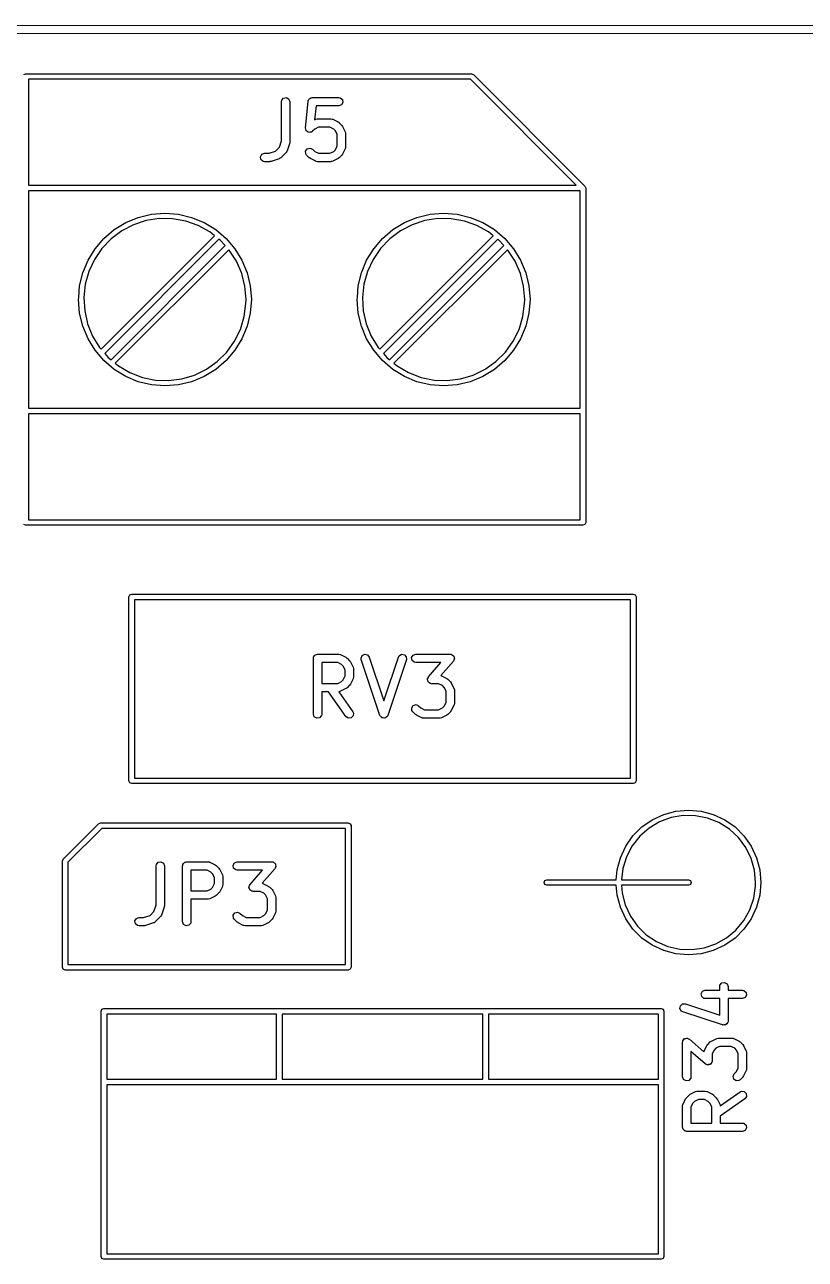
# Model space of a CAD drawing. Extents: x 10 to 287, y -200 to -10.
# Drawn here: x 66.95 to 80.95, y -58.83 to -36.68 of the extents above; entities that cross this region are included whole.
import ezdxf

# ---------------------------------------------------------------- set-up
doc = ezdxf.new("R2010")
doc.units = 0
doc.layers.add('BLACK', color=7, linetype='CONTINUOUS')

msp = doc.modelspace()

# ---------------------------------------------------------------- linework, layer by layer
at = {"layer": 'BLACK', "linetype": 'CONTINUOUS'}
for p, q in [((33.4913, -36.6809), (206.846, -36.7288)), ((206.771, -36.8788), (33.5663, -36.8309)), ((66.9296, -37.5757), (66.965, -37.561)), ((66.965, -37.561), (74.965, -37.561)), ((74.965, -37.561), (75.0004, -37.5757)), ((75.0004, -37.5757), (77.0004, -39.5757)), ((67.015, -37.661), (67.015, -39.561)), ((74.9443, -37.661), (67.015, -37.661)), ((76.8443, -39.561), (74.9443, -37.661)), ((71.5567, -38.0634), (71.5612, -38.0378)), ((71.5567, -38.7655), (71.5567, -38.0634)), ((71.5612, -38.0378), (71.5942, -37.9985)), ((71.5942, -37.9985), (71.6447, -37.9896)), ((71.6447, -37.9896), (71.6891, -38.0152)), ((71.6891, -38.0152), (71.7067, -38.0634)), ((71.7067, -38.0634), (71.7067, -38.7777)), ((71.9856, -38.5322), (72.0332, -38.056)), ((72.0332, -38.056), (72.0343, -38.0521)), ((72.034, -38.0504), (72.0356, -38.0477)), ((72.0343, -38.0521), (72.034, -38.0504)), ((72.0356, -38.0477), (72.0403, -38.0309)), ((72.0403, -38.0309), (72.0517, -38.0198)), ((72.0517, -38.0198), (72.0596, -38.006)), ((72.0596, -38.006), (72.0695, -38.0024)), ((72.0695, -38.0024), (72.077, -37.9951)), ((72.077, -37.9951), (72.0929, -37.9939)), ((72.0929, -37.9939), (72.1079, -37.9884)), ((72.1079, -37.9884), (72.584, -37.9884)), ((72.584, -37.9884), (72.6097, -37.9929)), ((72.6097, -37.9929), (72.649, -38.0259)), ((72.6579, -38.0764), (72.6323, -38.1209)), ((72.649, -38.0259), (72.6579, -38.0764)), ((72.1757, -38.1384), (72.1509, -38.3866)), ((72.584, -38.1384), (72.1757, -38.1384)), ((72.6323, -38.1209), (72.584, -38.1384)), ((71.9855, -38.5331), (71.9857, -38.5326)), ((71.9921, -38.5574), (71.9855, -38.5331)), ((71.9857, -38.5326), (71.9856, -38.5322)), ((72.1509, -38.3866), (72.1696, -38.3773)), ((72.2208, -38.5194), (72.1523, -38.5536)), ((72.1696, -38.3773), (72.1945, -38.3699)), ((72.1945, -38.3699), (72.1989, -38.3709)), ((72.1989, -38.3709), (72.2031, -38.3694)), ((72.2031, -38.3694), (72.4412, -38.3694)), ((72.4235, -38.5194), (72.2208, -38.5194)), ((72.492, -38.5536), (72.4235, -38.5194)), ((72.4412, -38.3694), (72.4668, -38.3739)), ((72.4668, -38.3739), (72.4703, -38.3768)), ((72.4703, -38.3768), (72.4747, -38.3773)), ((72.4747, -38.3773), (72.57, -38.4249)), ((72.57, -38.4249), (72.588, -38.4383)), ((72.588, -38.4383), (72.5895, -38.439)), ((72.5895, -38.439), (72.6371, -38.4866)), ((72.6371, -38.4866), (72.6499, -38.5049)), ((72.6499, -38.5049), (72.6511, -38.5061)), ((72.6511, -38.5061), (72.6987, -38.6013)), ((71.9983, -38.5819), (71.9921, -38.5574)), ((71.9987, -38.5822), (71.9983, -38.5819)), ((71.9988, -38.5826), (71.9987, -38.5822)), ((72.0194, -38.5971), (71.9988, -38.5826)), ((72.0399, -38.6118), (72.0194, -38.5971)), ((72.0404, -38.6118), (72.0399, -38.6118)), ((72.0408, -38.6121), (72.0404, -38.6118)), ((72.0659, -38.6099), (72.0408, -38.6121)), ((72.0911, -38.608), (72.0659, -38.6099)), ((72.0914, -38.6076), (72.0911, -38.608)), ((72.0919, -38.6076), (72.0914, -38.6076)), ((72.1133, -38.5926), (72.0919, -38.6076)), ((72.1523, -38.5536), (72.1133, -38.5926)), ((72.5224, -38.584), (72.492, -38.5536)), ((72.5567, -38.6526), (72.5224, -38.584)), ((72.5567, -38.8552), (72.5567, -38.6526)), ((72.6987, -38.6013), (72.7062, -38.6263)), ((72.7062, -38.6263), (72.7051, -38.6306)), ((72.7051, -38.6306), (72.7067, -38.6349)), ((72.7067, -38.6349), (72.7067, -38.8729)), ((71.3338, -38.9884), (71.4483, -38.9503)), ((71.4483, -38.9503), (71.5185, -38.8801)), ((71.5185, -38.8801), (71.5567, -38.7655)), ((71.6371, -38.9736), (71.5418, -39.0688)), ((71.639, -38.9695), (71.6371, -38.9736)), ((71.6428, -38.9672), (71.639, -38.9695)), ((71.6552, -38.9443), (71.6428, -38.9672)), ((71.7028, -38.8014), (71.6552, -38.9443)), ((71.7067, -38.7777), (71.7028, -38.7998)), ((71.7028, -38.7998), (71.7028, -38.8014)), ((71.9878, -38.9488), (72.0172, -38.9067)), ((71.9923, -38.9999), (71.9878, -38.9488)), ((72.0172, -38.9067), (72.0668, -38.8935)), ((72.0668, -38.8935), (72.1133, -38.9152)), ((72.1133, -38.9152), (72.1523, -38.9542)), ((72.1523, -38.9542), (72.2208, -38.9884)), ((72.4235, -38.9884), (72.492, -38.9542)), ((72.492, -38.9542), (72.5224, -38.9238)), ((72.5224, -38.9238), (72.5567, -38.8552)), ((72.6987, -38.9065), (72.6511, -39.0017)), ((72.6993, -38.902), (72.6987, -38.9065)), ((72.7021, -38.8986), (72.6993, -38.902)), ((72.7067, -38.8729), (72.7021, -38.8986)), ((71.1769, -39.0504), (71.2025, -39.006)), ((71.1858, -39.1009), (71.1769, -39.0504)), ((71.2251, -39.1339), (71.1858, -39.1009)), ((71.2025, -39.006), (71.2507, -38.9884)), ((71.2507, -39.1384), (71.2251, -39.1339)), ((71.2507, -38.9884), (71.3338, -38.9884)), ((71.346, -39.1384), (71.2507, -39.1384)), ((71.3475, -39.1379), (71.346, -39.1384)), ((71.3697, -39.1346), (71.3475, -39.1379)), ((71.5125, -39.087), (71.3697, -39.1346)), ((71.516, -39.0842), (71.5125, -39.087)), ((71.5205, -39.0838), (71.516, -39.0842)), ((71.5418, -39.0688), (71.5205, -39.0838)), ((72.0072, -39.0212), (71.9923, -38.9999)), ((72.0548, -39.0688), (72.0072, -39.0212)), ((72.0563, -39.0695), (72.0548, -39.0688)), ((72.0743, -39.0829), (72.0563, -39.0695)), ((72.1696, -39.1305), (72.0743, -39.0829)), ((72.174, -39.131), (72.1696, -39.1305)), ((72.1774, -39.1339), (72.174, -39.131)), ((72.2031, -39.1384), (72.1774, -39.1339)), ((72.4412, -39.1384), (72.2031, -39.1384)), ((72.2208, -38.9884), (72.4235, -38.9884)), ((72.4454, -39.1369), (72.4412, -39.1384)), ((72.4498, -39.1379), (72.4454, -39.1369)), ((72.4747, -39.1305), (72.4498, -39.1379)), ((72.57, -39.0829), (72.4747, -39.1305)), ((72.5711, -39.0817), (72.57, -39.0829)), ((72.5895, -39.0688), (72.5711, -39.0817)), ((72.6371, -39.0212), (72.5895, -39.0688)), ((72.6378, -39.0197), (72.6371, -39.0212)), ((72.6511, -39.0017), (72.6378, -39.0197)), ((67.015, -39.561), (76.8443, -39.561)), ((77.0004, -39.5757), (77.015, -39.611)), ((77.015, -39.611), (77.015, -45.611)), ((67.015, -39.661), (67.015, -43.561)), ((76.915, -39.661), (67.015, -39.661)), ((76.915, -43.561), (76.915, -39.661)), ((68.986, -40.1369), (69.2225, -40.0801)), ((69.2225, -40.0801), (69.465, -40.061)), ((69.465, -40.061), (69.7075, -40.0801)), ((69.7075, -40.0801), (69.944, -40.1369)), ((73.986, -40.1369), (74.2225, -40.0801)), ((74.2225, -40.0801), (74.465, -40.061)), ((74.465, -40.061), (74.7075, -40.0801)), ((74.7075, -40.0801), (74.944, -40.1369)), ((68.5539, -40.3571), (68.7613, -40.23)), ((68.9012, -40.2698), (68.6897, -40.3799)), ((68.7613, -40.23), (68.986, -40.1369)), ((69.1278, -40.1957), (68.9012, -40.2698)), ((69.3635, -40.1596), (69.1278, -40.1957)), ((69.6019, -40.1625), (69.3635, -40.1596)), ((69.8367, -40.2043), (69.6019, -40.1625)), ((70.0614, -40.2839), (69.8367, -40.2043)), ((69.944, -40.1369), (70.1687, -40.23)), ((70.2702, -40.3992), (70.0614, -40.2839)), ((70.1687, -40.23), (70.3761, -40.3571)), ((73.5539, -40.3571), (73.7613, -40.23)), ((73.9012, -40.2698), (73.6897, -40.3799)), ((73.7613, -40.23), (73.986, -40.1369)), ((74.1278, -40.1957), (73.9012, -40.2698)), ((74.3635, -40.1596), (74.1278, -40.1957)), ((74.6019, -40.1625), (74.3635, -40.1596)), ((74.8367, -40.2043), (74.6019, -40.1625)), ((75.0614, -40.2839), (74.8367, -40.2043)), ((74.944, -40.1369), (75.1687, -40.23)), ((75.2702, -40.3992), (75.0614, -40.2839)), ((75.1687, -40.23), (75.3761, -40.3571)), ((68.211, -40.7), (68.369, -40.515)), ((68.3192, -42.5031), (70.3551, -40.4662)), ((68.499, -40.523), (68.3343, -40.6954)), ((68.369, -40.515), (68.5539, -40.3571)), ((70.4341, -40.5286), (68.3849, -42.5789)), ((68.6897, -40.3799), (68.499, -40.523)), ((70.3551, -40.4662), (70.2702, -40.3992)), ((70.3761, -40.3571), (70.561, -40.515)), ((70.4573, -40.5469), (70.4341, -40.5286)), ((70.561, -40.515), (70.719, -40.7)), ((73.211, -40.7), (73.369, -40.515)), ((73.3192, -42.5031), (75.3557, -40.4667)), ((73.499, -40.523), (73.3343, -40.6954)), ((73.369, -40.515), (73.5539, -40.3571)), ((75.4347, -40.5291), (73.3849, -42.5789)), ((73.6897, -40.3799), (73.499, -40.523)), ((75.3557, -40.4667), (75.2702, -40.3992)), ((75.3761, -40.3571), (75.561, -40.515)), ((75.4573, -40.5469), (75.4347, -40.5291)), ((75.561, -40.515), (75.719, -40.7)), ((68.0839, -40.9074), (68.211, -40.7)), ((68.3343, -40.6954), (68.1999, -40.8924)), ((68.4966, -42.6917), (70.5445, -40.6428)), ((70.6119, -40.7169), (68.5739, -42.7559)), ((70.5445, -40.6428), (70.4573, -40.5469)), ((70.6178, -40.7233), (70.6119, -40.7169)), ((70.7473, -40.9235), (70.6178, -40.7233)), ((70.719, -40.7), (70.8461, -40.9074)), ((73.0839, -40.9074), (73.211, -40.7)), ((73.3343, -40.6954), (73.1999, -40.8924)), ((73.4966, -42.6917), (75.545, -40.6433)), ((75.6124, -40.7174), (73.5739, -42.7559)), ((75.545, -40.6433), (75.4573, -40.5469)), ((75.6178, -40.7233), (75.6124, -40.7174)), ((75.7473, -40.9235), (75.6178, -40.7233)), ((75.719, -40.7), (75.8461, -40.9074)), ((67.9909, -41.1321), (68.0839, -40.9074)), ((68.1999, -40.8924), (68.0995, -41.1086)), ((70.8423, -41.1422), (70.7473, -40.9235)), ((70.8461, -40.9074), (70.9391, -41.1321)), ((72.9909, -41.1321), (73.0839, -40.9074)), ((73.1999, -40.8924), (73.0995, -41.1086)), ((75.8423, -41.1422), (75.7473, -40.9235)), ((75.8461, -40.9074), (75.9391, -41.1321)), ((67.9341, -41.3686), (67.9909, -41.1321)), ((68.0995, -41.1086), (68.0358, -41.3384)), ((70.9004, -41.3734), (70.8423, -41.1422)), ((70.9391, -41.1321), (70.9959, -41.3686)), ((72.9341, -41.3686), (72.9909, -41.1321)), ((73.0995, -41.1086), (73.0358, -41.3384)), ((75.9004, -41.3734), (75.8423, -41.1422)), ((75.9391, -41.1321), (75.9959, -41.3686)), ((67.9178, -41.5755), (67.9341, -41.3686)), ((68.0358, -41.3384), (68.0105, -41.5755)), ((70.92, -41.611), (70.9004, -41.3734)), ((70.9959, -41.3686), (71.015, -41.611)), ((72.9178, -41.5755), (72.9341, -41.3686)), ((73.0358, -41.3384), (73.0105, -41.5755)), ((75.92, -41.611), (75.9004, -41.3734)), ((75.9959, -41.3686), (76.015, -41.611)), ((67.915, -41.611), (67.9178, -41.5755)), ((67.9341, -41.8535), (67.915, -41.611)), ((68.0105, -41.5755), (68.0242, -41.8135)), ((70.9182, -41.6821), (70.92, -41.611)), ((71.015, -41.611), (70.9959, -41.8535)), ((72.915, -41.611), (72.9178, -41.5755)), ((72.9341, -41.8535), (72.915, -41.611)), ((73.0105, -41.5755), (73.0242, -41.8135)), ((75.9182, -41.6821), (75.92, -41.611)), ((76.015, -41.611), (75.9959, -41.8535)), ((67.9909, -42.09), (67.9341, -41.8535)), ((68.0242, -41.8135), (68.0766, -42.0461)), ((70.8871, -41.9185), (70.9182, -41.6821)), ((70.9959, -41.8535), (70.9391, -42.09)), ((72.9909, -42.09), (72.9341, -41.8535)), ((73.0242, -41.8135), (73.0766, -42.0461)), ((75.8871, -41.9185), (75.9182, -41.6821)), ((75.9959, -41.8535), (75.9391, -42.09)), ((68.0766, -42.0461), (68.1663, -42.2671)), ((70.8178, -42.1467), (70.8871, -41.9185)), ((73.0766, -42.0461), (73.1663, -42.2671)), ((75.8178, -42.1467), (75.8871, -41.9185)), ((68.0839, -42.3147), (67.9909, -42.09)), ((68.1663, -42.2671), (68.2909, -42.4704)), ((70.7122, -42.3604), (70.8178, -42.1467)), ((70.9391, -42.09), (70.8461, -42.3147)), ((73.0839, -42.3147), (72.9909, -42.09)), ((73.1663, -42.2671), (73.2909, -42.4704)), ((75.7122, -42.3604), (75.8178, -42.1467)), ((75.9391, -42.09), (75.8461, -42.3147)), ((68.211, -42.5221), (68.0839, -42.3147)), ((68.369, -42.7071), (68.211, -42.5221)), ((68.2909, -42.4704), (68.3192, -42.5031)), ((70.719, -42.5221), (70.561, -42.7071)), ((70.573, -42.554), (70.7122, -42.3604)), ((70.8461, -42.3147), (70.719, -42.5221)), ((73.211, -42.5221), (73.0839, -42.3147)), ((73.369, -42.7071), (73.211, -42.5221)), ((73.2909, -42.4704), (73.3192, -42.5031)), ((75.719, -42.5221), (75.561, -42.7071)), ((75.573, -42.554), (75.7122, -42.3604)), ((75.8461, -42.3147), (75.719, -42.5221)), ((68.5539, -42.865), (68.369, -42.7071)), ((68.3849, -42.5789), (68.447, -42.6506)), ((68.447, -42.6506), (68.4966, -42.6917)), ((70.21, -42.8608), (70.4041, -42.7223)), ((70.561, -42.7071), (70.3761, -42.865)), ((70.4041, -42.7223), (70.573, -42.554)), ((73.5539, -42.865), (73.369, -42.7071)), ((73.3849, -42.5789), (73.447, -42.6506)), ((73.447, -42.6506), (73.4966, -42.6917)), ((75.21, -42.8608), (75.4041, -42.7223)), ((75.561, -42.7071), (75.3761, -42.865)), ((75.4041, -42.7223), (75.573, -42.554)), ((68.7613, -42.9921), (68.5539, -42.865)), ((68.5739, -42.7559), (68.6305, -42.8029)), ((68.6305, -42.8029), (68.8363, -42.9232)), ((68.8363, -42.9232), (69.0591, -43.0082)), ((69.7675, -43.0342), (69.9959, -42.9657)), ((69.9959, -42.9657), (70.21, -42.8608)), ((70.3761, -42.865), (70.1687, -42.9921)), ((73.7613, -42.9921), (73.5539, -42.865)), ((73.5739, -42.7559), (73.6305, -42.8029)), ((73.6305, -42.8029), (73.8363, -42.9232)), ((73.8363, -42.9232), (74.0591, -43.0082)), ((74.7675, -43.0342), (74.9959, -42.9657)), ((74.9959, -42.9657), (75.21, -42.8608)), ((75.3761, -42.865), (75.1687, -42.9921)), ((68.986, -43.0852), (68.7613, -42.9921)), ((69.2225, -43.142), (68.986, -43.0852)), ((69.0591, -43.0082), (69.2927, -43.0558)), ((69.465, -43.161), (69.2225, -43.142)), ((69.2927, -43.0558), (69.531, -43.0645)), ((69.7075, -43.142), (69.465, -43.161)), ((69.531, -43.0645), (69.7675, -43.0342)), ((69.944, -43.0852), (69.7075, -43.142)), ((70.1687, -42.9921), (69.944, -43.0852)), ((73.986, -43.0852), (73.7613, -42.9921)), ((74.2225, -43.142), (73.986, -43.0852)), ((74.0591, -43.0082), (74.2927, -43.0558)), ((74.465, -43.161), (74.2225, -43.142)), ((74.2927, -43.0558), (74.531, -43.0645)), ((74.7075, -43.142), (74.465, -43.161)), ((74.531, -43.0645), (74.7675, -43.0342)), ((74.944, -43.0852), (74.7075, -43.142)), ((75.1687, -42.9921), (74.944, -43.0852)), ((67.015, -43.561), (76.915, -43.561)), ((67.015, -43.661), (67.015, -45.561)), ((76.915, -43.661), (67.015, -43.661)), ((76.915, -45.561), (76.915, -43.661)), ((67.015, -45.561), (76.915, -45.561)), ((77.015, -45.611), (77.0004, -45.6464)), ((66.965, -45.661), (66.9296, -45.6464)), ((76.965, -45.661), (66.965, -45.661)), ((77.0004, -45.6464), (76.965, -45.661)), ((68.8189, -46.946), (68.8335, -46.9107)), ((68.8189, -50.246), (68.8189, -46.946)), ((68.8335, -46.9107), (68.8689, -46.896)), ((68.8689, -46.896), (77.8689, -46.896)), ((77.8689, -46.896), (77.9042, -46.9107)), ((77.9042, -46.9107), (77.9189, -46.946)), ((77.9189, -46.946), (77.9189, -50.246)), ((68.9189, -46.996), (68.9189, -50.196)), ((77.8189, -46.996), (68.9189, -46.996)), ((77.8189, -50.196), (77.8189, -46.996)), ((72.1272, -48.0484), (72.1289, -48.0387)), ((72.1272, -49.0484), (72.1272, -48.0484)), ((72.1283, -48.0354), (72.13, -48.0325)), ((72.1289, -48.0387), (72.1283, -48.0354)), ((72.13, -48.0325), (72.1317, -48.0228)), ((72.1317, -48.0228), (72.1442, -48.0078)), ((72.1442, -48.0078), (72.154, -47.991)), ((72.154, -47.991), (72.1603, -47.9887)), ((72.1603, -47.9887), (72.1647, -47.9835)), ((72.1647, -47.9835), (72.1839, -47.9801)), ((72.1839, -47.9801), (72.2022, -47.9734)), ((72.2022, -47.9734), (72.5832, -47.9734)), ((72.5832, -47.9734), (72.6088, -47.9779)), ((72.6088, -47.9779), (72.6122, -47.9808)), ((72.6122, -47.9808), (72.6167, -47.9813)), ((72.6167, -47.9813), (72.7119, -48.029)), ((72.7119, -48.029), (72.7299, -48.0423)), ((72.7299, -48.0423), (72.7314, -48.043)), ((72.7314, -48.043), (72.779, -48.0906)), ((72.9844, -48.0464), (73.0032, -47.9987)), ((72.9882, -48.0721), (72.9844, -48.0464)), ((73.0032, -47.9987), (73.0483, -47.9742)), ((73.0483, -47.9742), (73.0986, -47.9845)), ((73.0986, -47.9845), (73.1305, -48.0247)), ((73.1305, -48.0247), (73.3927, -48.8113)), ((73.3927, -48.8113), (73.6549, -48.0247)), ((73.6549, -48.0247), (73.6673, -48.0018)), ((73.6673, -48.0018), (73.711, -47.9749)), ((73.711, -47.9749), (73.7617, -47.9825)), ((73.7617, -47.9825), (73.7958, -48.0209)), ((73.7958, -48.0209), (73.7972, -48.0721)), ((73.8902, -48.0354), (73.9159, -47.991)), ((73.8992, -48.0859), (73.8902, -48.0354)), ((73.9159, -47.991), (73.9641, -47.9734)), ((73.9641, -47.9734), (74.5832, -47.9734)), ((74.5832, -47.9734), (74.5943, -47.9754)), ((74.5943, -47.9754), (74.5977, -47.9748)), ((74.5977, -47.9748), (74.6004, -47.9765)), ((74.6004, -47.9765), (74.6088, -47.9779)), ((74.6088, -47.9779), (74.6243, -47.9909)), ((74.6243, -47.9909), (74.6416, -48.0014)), ((74.6416, -48.0014), (74.6435, -48.0071)), ((74.6435, -48.0071), (74.6481, -48.0109)), ((74.657, -48.0614), (74.6469, -48.079)), ((74.6481, -48.0109), (74.6516, -48.0308)), ((74.6516, -48.0308), (74.6581, -48.05)), ((74.6581, -48.05), (74.656, -48.0556)), ((74.656, -48.0556), (74.657, -48.0614)), ((72.2772, -48.1234), (72.2772, -48.4972)), ((72.5654, -48.1234), (72.2772, -48.1234)), ((72.634, -48.1577), (72.5654, -48.1234)), ((72.6644, -48.1881), (72.634, -48.1577)), ((72.6986, -48.2566), (72.6644, -48.1881)), ((72.6986, -48.3641), (72.6986, -48.2566)), ((72.779, -48.0906), (72.7919, -48.109)), ((72.7919, -48.109), (72.7931, -48.1101)), ((72.7931, -48.1101), (72.8407, -48.2054)), ((72.8407, -48.2054), (72.8481, -48.2303)), ((72.8481, -48.2303), (72.8471, -48.2347)), ((72.8471, -48.2347), (72.8486, -48.2389)), ((72.8486, -48.2389), (72.8486, -48.3818)), ((73.3215, -49.0721), (72.9882, -48.0721)), ((73.7972, -48.0721), (73.4638, -49.0721)), ((73.9385, -48.1189), (73.8992, -48.0859)), ((73.9641, -48.1234), (73.9385, -48.1189)), ((74.4179, -48.1234), (73.9641, -48.1234)), ((74.1934, -48.38), (74.4179, -48.1234)), ((74.6396, -48.0978), (74.4121, -48.3578)), ((74.6469, -48.079), (74.6396, -48.0978)), ((72.2772, -48.4972), (72.5654, -48.4972)), ((72.5654, -48.4972), (72.634, -48.463)), ((72.634, -48.463), (72.6644, -48.4326)), ((72.6644, -48.4326), (72.6986, -48.3641)), ((72.8407, -48.4153), (72.7931, -48.5105)), ((72.8412, -48.4108), (72.8407, -48.4153)), ((72.8441, -48.4074), (72.8412, -48.4108)), ((72.8486, -48.3818), (72.8441, -48.4074)), ((74.1748, -48.4278), (74.177, -48.4222)), ((74.1814, -48.447), (74.1748, -48.4278)), ((74.176, -48.4164), (74.1861, -48.3988)), ((74.177, -48.4222), (74.176, -48.4164)), ((74.1849, -48.4669), (74.1814, -48.447)), ((74.1894, -48.4707), (74.1849, -48.4669)), ((74.1861, -48.3988), (74.1934, -48.38)), ((74.1914, -48.4764), (74.1894, -48.4707)), ((74.2087, -48.4869), (74.1914, -48.4764)), ((74.2242, -48.4999), (74.2087, -48.4869)), ((74.2326, -48.5013), (74.2242, -48.4999)), ((74.2353, -48.503), (74.2326, -48.5013)), ((74.2387, -48.5024), (74.2353, -48.503)), ((74.2498, -48.5044), (74.2387, -48.5024)), ((74.375, -48.5044), (74.2498, -48.5044)), ((74.4435, -48.5386), (74.375, -48.5044)), ((74.4121, -48.3578), (74.4183, -48.3589)), ((74.4183, -48.3589), (74.4218, -48.3618)), ((74.4218, -48.3618), (74.4262, -48.3623)), ((74.4262, -48.3623), (74.5215, -48.4099)), ((74.5215, -48.4099), (74.5395, -48.4233)), ((74.5395, -48.4233), (74.5409, -48.424)), ((74.5409, -48.424), (74.5886, -48.4716)), ((74.5886, -48.4716), (74.6014, -48.4899)), ((74.6014, -48.4899), (74.6026, -48.4911)), ((74.6026, -48.4911), (74.6502, -48.5863)), ((72.4012, -48.6472), (72.2772, -48.6472)), ((72.2772, -48.6472), (72.2772, -49.0484)), ((72.7122, -49.0914), (72.4012, -48.6472)), ((72.5874, -48.6457), (72.5841, -48.6469)), ((72.5841, -48.6469), (72.8351, -49.0054)), ((72.5917, -48.6467), (72.5874, -48.6457)), ((72.6167, -48.6393), (72.5917, -48.6467)), ((72.7119, -48.5917), (72.6167, -48.6393)), ((72.7131, -48.5905), (72.7119, -48.5917)), ((72.7314, -48.5776), (72.7131, -48.5905)), ((72.779, -48.53), (72.7314, -48.5776)), ((72.7797, -48.5285), (72.779, -48.53)), ((72.7931, -48.5105), (72.7797, -48.5285)), ((74.4739, -48.569), (74.4435, -48.5386)), ((74.5082, -48.6376), (74.4739, -48.569)), ((74.5082, -48.8402), (74.5082, -48.6376)), ((74.6502, -48.5863), (74.6577, -48.6113)), ((74.6577, -48.6113), (74.6566, -48.6156)), ((74.6566, -48.6156), (74.6582, -48.6199)), ((74.6582, -48.6199), (74.6582, -48.8579)), ((73.8917, -48.9338), (73.9211, -48.8917)), ((73.8961, -48.9849), (73.8917, -48.9338)), ((73.9211, -48.8917), (73.9706, -48.8785)), ((73.9706, -48.8785), (74.0171, -48.9002)), ((74.0171, -48.9002), (74.0562, -48.9392)), ((74.0562, -48.9392), (74.1247, -48.9734)), ((74.375, -48.9734), (74.4435, -48.9392)), ((74.4435, -48.9392), (74.4739, -48.9088)), ((74.4739, -48.9088), (74.5082, -48.8402)), ((74.6502, -48.8915), (74.6026, -48.9867)), ((74.6507, -48.887), (74.6502, -48.8915)), ((74.6536, -48.8836), (74.6507, -48.887)), ((74.6582, -48.8579), (74.6536, -48.8836)), ((72.1447, -49.0966), (72.1272, -49.0484)), ((72.1892, -49.1223), (72.1447, -49.0966)), ((72.2397, -49.1134), (72.1892, -49.1223)), ((72.2727, -49.0741), (72.2397, -49.1134)), ((72.2772, -49.0484), (72.2727, -49.0741)), ((72.7542, -49.1209), (72.7122, -49.0914)), ((72.8053, -49.1164), (72.7542, -49.1209)), ((72.8416, -49.0801), (72.8053, -49.1164)), ((72.8351, -49.0054), (72.8461, -49.029)), ((72.8461, -49.029), (72.8416, -49.0801)), ((73.3229, -49.0738), (73.3215, -49.0721)), ((73.3229, -49.076), (73.3229, -49.0738)), ((73.3387, -49.0938), (73.3229, -49.076)), ((73.3534, -49.1123), (73.3387, -49.0938)), ((73.3555, -49.1128), (73.3534, -49.1123)), ((73.357, -49.1144), (73.3555, -49.1128)), ((73.3804, -49.1179), (73.357, -49.1144)), ((73.4037, -49.1226), (73.3804, -49.1179)), ((73.4056, -49.1216), (73.4037, -49.1226)), ((73.4077, -49.1219), (73.4056, -49.1216)), ((73.4279, -49.1095), (73.4077, -49.1219)), ((73.4488, -49.0982), (73.4279, -49.1095)), ((73.4496, -49.0962), (73.4488, -49.0982)), ((73.4514, -49.095), (73.4496, -49.0962)), ((73.4638, -49.0721), (73.4514, -49.095)), ((73.9111, -49.0062), (73.8961, -48.9849)), ((73.9587, -49.0538), (73.9111, -49.0062)), ((73.9602, -49.0545), (73.9587, -49.0538)), ((73.9782, -49.0679), (73.9602, -49.0545)), ((74.0734, -49.1155), (73.9782, -49.0679)), ((74.0779, -49.116), (74.0734, -49.1155)), ((74.0813, -49.1189), (74.0779, -49.116)), ((74.107, -49.1234), (74.0813, -49.1189)), ((74.3927, -49.1234), (74.107, -49.1234)), ((74.1247, -48.9734), (74.375, -48.9734)), ((74.3969, -49.1219), (74.3927, -49.1234)), ((74.4012, -49.1229), (74.3969, -49.1219)), ((74.4262, -49.1155), (74.4012, -49.1229)), ((74.5215, -49.0679), (74.4262, -49.1155)), ((74.5226, -49.0667), (74.5215, -49.0679)), ((74.5409, -49.0538), (74.5226, -49.0667)), ((74.5886, -49.0062), (74.5409, -49.0538)), ((74.5893, -49.0047), (74.5886, -49.0062)), ((74.6026, -48.9867), (74.5893, -49.0047)), ((68.8335, -50.2814), (68.8189, -50.246)), ((68.9189, -50.196), (77.8189, -50.196)), ((77.9189, -50.246), (77.9042, -50.2814)), ((68.8689, -50.296), (68.8335, -50.2814)), ((77.8689, -50.296), (68.8689, -50.296)), ((77.9042, -50.2814), (77.8689, -50.296)), ((78.2089, -50.9442), (78.4142, -50.8484)), ((78.547, -50.9059), (78.34, -50.9823)), ((78.4142, -50.8484), (78.6331, -50.7897)), ((78.7643, -50.8686), (78.547, -50.9059)), ((78.6331, -50.7897), (78.8589, -50.77)), ((78.9848, -50.8715), (78.7643, -50.8686)), ((78.8589, -50.77), (79.0846, -50.7897)), ((79.2011, -50.9145), (78.9848, -50.8715)), ((79.0846, -50.7897), (79.3035, -50.8484)), ((79.406, -50.9962), (79.2011, -50.9145)), ((79.3035, -50.8484), (79.5089, -50.9442)), ((67.6385, -51.6496), (68.2735, -51.0146)), ((68.3296, -51.1), (67.7239, -51.7057)), ((68.2735, -51.0146), (68.3089, -51)), ((68.3089, -51), (72.7539, -51)), ((72.7039, -51.1), (68.3296, -51.1)), ((72.7039, -53.54), (72.7039, -51.1)), ((72.7539, -51), (72.7892, -51.0146)), ((72.7892, -51.0146), (72.8039, -51.05)), ((72.8039, -51.05), (72.8039, -53.59)), ((77.863, -51.2344), (78.0232, -51.0741)), ((78.1505, -51.095), (77.9847, -51.2404)), ((78.0232, -51.0741), (78.2089, -50.9442)), ((78.34, -50.9823), (78.1505, -51.095)), ((79.5925, -51.1139), (79.406, -50.9962)), ((79.5089, -50.9442), (79.6945, -51.0741)), ((79.7545, -51.2636), (79.5925, -51.1139)), ((79.6945, -51.0741), (79.8547, -51.2344)), ((77.733, -51.42), (77.863, -51.2344)), ((77.9847, -51.2404), (77.8481, -51.4136)), ((79.8864, -51.4403), (79.7545, -51.2636)), ((79.8547, -51.2344), (79.9847, -51.42)), ((77.6373, -51.6254), (77.733, -51.42)), ((77.8481, -51.4136), (77.7455, -51.6088)), ((79.984, -51.6381), (79.8864, -51.4403)), ((79.9847, -51.42), (80.0805, -51.6254)), ((67.6239, -51.685), (67.6385, -51.6496)), ((67.6239, -53.59), (67.6239, -51.685)), ((67.7239, -51.7057), (67.7239, -53.54)), ((69.3055, -51.7724), (69.3101, -51.7467)), ((69.3055, -52.4745), (69.3055, -51.7724)), ((69.3101, -51.7467), (69.343, -51.7074)), ((69.343, -51.7074), (69.3936, -51.6985)), ((69.3936, -51.6985), (69.438, -51.7242)), ((69.438, -51.7242), (69.4555, -51.7724)), ((69.4555, -51.7724), (69.4555, -52.4867)), ((69.7817, -51.7724), (69.7834, -51.7626)), ((69.7817, -52.7724), (69.7817, -51.7724)), ((69.7829, -51.7594), (69.7845, -51.7565)), ((69.7834, -51.7626), (69.7829, -51.7594)), ((69.7845, -51.7565), (69.7862, -51.7467)), ((69.7862, -51.7467), (69.7988, -51.7318)), ((69.7988, -51.7318), (69.8085, -51.7149)), ((69.8085, -51.7149), (69.8149, -51.7126)), ((69.8149, -51.7126), (69.8192, -51.7074)), ((69.8192, -51.7074), (69.8384, -51.704)), ((69.8384, -51.704), (69.8567, -51.6974)), ((69.8567, -51.6974), (70.2377, -51.6974)), ((70.2377, -51.6974), (70.2633, -51.7019)), ((70.2633, -51.7019), (70.2668, -51.7048)), ((70.2668, -51.7048), (70.2712, -51.7053)), ((70.2712, -51.7053), (70.3665, -51.7529)), ((70.3665, -51.7529), (70.3845, -51.7663)), ((70.3845, -51.7663), (70.3859, -51.767)), ((70.3859, -51.767), (70.4336, -51.8146)), ((70.4336, -51.8146), (70.4464, -51.833)), ((70.6876, -51.7594), (70.7133, -51.7149)), ((70.6965, -51.8099), (70.6876, -51.7594)), ((70.7358, -51.8429), (70.6965, -51.8099)), ((70.7133, -51.7149), (70.7615, -51.6974)), ((70.7615, -51.6974), (71.3805, -51.6974)), ((71.437, -51.8218), (71.2095, -52.0818)), ((71.3805, -51.6974), (71.3916, -51.6993)), ((71.3916, -51.6993), (71.3951, -51.6988)), ((71.3951, -51.6988), (71.3977, -51.7004)), ((71.3977, -51.7004), (71.4062, -51.7019)), ((71.4062, -51.7019), (71.4217, -51.7149)), ((71.4217, -51.7149), (71.439, -51.7254)), ((71.4443, -51.8029), (71.437, -51.8218)), ((71.439, -51.7254), (71.4409, -51.731)), ((71.4409, -51.731), (71.4455, -51.7349)), ((71.4544, -51.7854), (71.4443, -51.8029)), ((71.4455, -51.7349), (71.449, -51.7548)), ((71.449, -51.7548), (71.4555, -51.7739)), ((71.4555, -51.7739), (71.4534, -51.7795)), ((71.4534, -51.7795), (71.4544, -51.7854)), ((77.5786, -51.8443), (77.6373, -51.6254)), ((77.6801, -51.8194), (77.6563, -52.02)), ((77.7455, -51.6088), (77.6801, -51.8194)), ((80.0438, -51.8504), (79.984, -51.6381)), ((80.0805, -51.6254), (80.1391, -51.8443)), ((69.9317, -51.8474), (69.9317, -52.2212)), ((70.22, -51.8474), (69.9317, -51.8474)), ((70.2885, -51.8816), (70.22, -51.8474)), ((70.3189, -51.912), (70.2885, -51.8816)), ((70.3532, -51.9806), (70.3189, -51.912)), ((70.3532, -52.088), (70.3532, -51.9806)), ((70.4464, -51.833), (70.4476, -51.8341)), ((70.4476, -51.8341), (70.4952, -51.9293)), ((70.4952, -51.9293), (70.5027, -51.9543)), ((70.5027, -51.9543), (70.5016, -51.9586)), ((70.5016, -51.9586), (70.5032, -51.9629)), ((70.5032, -51.9629), (70.5032, -52.1057)), ((70.7615, -51.8474), (70.7358, -51.8429)), ((71.2152, -51.8474), (70.7615, -51.8474)), ((70.9908, -52.1039), (71.2152, -51.8474)), ((76.2689, -52.07), (76.2835, -52.0346)), ((76.2835, -52.0346), (76.3189, -52.02)), ((76.3189, -52.02), (77.5632, -52.02)), ((77.5632, -52.02), (77.5786, -51.8443)), ((77.6563, -52.02), (78.8589, -52.02)), ((78.8589, -52.02), (78.8942, -52.0346)), ((78.8942, -52.0346), (78.9089, -52.07)), ((80.064, -52.07), (80.0438, -51.8504)), ((80.1391, -51.8443), (80.1589, -52.07)), ((69.9317, -52.2212), (70.22, -52.2212)), ((70.22, -52.2212), (70.2885, -52.1869)), ((70.2885, -52.1869), (70.3189, -52.1565)), ((70.3189, -52.1565), (70.3532, -52.088)), ((70.4336, -52.254), (70.3859, -52.3016)), ((70.4343, -52.2525), (70.4336, -52.254)), ((70.4476, -52.2345), (70.4343, -52.2525)), ((70.4952, -52.1393), (70.4476, -52.2345)), ((70.4957, -52.1348), (70.4952, -52.1393)), ((70.4986, -52.1314), (70.4957, -52.1348)), ((70.5032, -52.1057), (70.4986, -52.1314)), ((70.9722, -52.1518), (70.9744, -52.1462)), ((70.9787, -52.1709), (70.9722, -52.1518)), ((70.9733, -52.1403), (70.9834, -52.1228)), ((70.9744, -52.1462), (70.9733, -52.1403)), ((70.9822, -52.1908), (70.9787, -52.1709)), ((70.9868, -52.1947), (70.9822, -52.1908)), ((70.9834, -52.1228), (70.9908, -52.1039)), ((70.9888, -52.2003), (70.9868, -52.1947)), ((71.0061, -52.2108), (70.9888, -52.2003)), ((71.0215, -52.2238), (71.0061, -52.2108)), ((71.03, -52.2253), (71.0215, -52.2238)), ((71.0327, -52.2269), (71.03, -52.2253)), ((71.0361, -52.2264), (71.0327, -52.2269)), ((71.0472, -52.2283), (71.0361, -52.2264)), ((71.1724, -52.2283), (71.0472, -52.2283)), ((71.2409, -52.2626), (71.1724, -52.2283)), ((71.2095, -52.0818), (71.2157, -52.0829)), ((71.2157, -52.0829), (71.2191, -52.0857)), ((71.2191, -52.0857), (71.2236, -52.0863)), ((71.2236, -52.0863), (71.3188, -52.1339)), ((71.2713, -52.293), (71.2409, -52.2626)), ((71.3188, -52.1339), (71.3368, -52.1472)), ((71.3368, -52.1472), (71.3383, -52.1479)), ((71.3383, -52.1479), (71.3859, -52.1955)), ((71.3859, -52.1955), (71.3988, -52.2139)), ((71.3988, -52.2139), (71.4, -52.215)), ((71.4, -52.215), (71.4476, -52.3103)), ((76.2835, -52.1054), (76.2689, -52.07)), ((76.3189, -52.12), (76.2835, -52.1054)), ((77.5632, -52.12), (76.3189, -52.12)), ((77.5786, -52.2957), (77.5632, -52.12)), ((78.8589, -52.12), (77.6595, -52.12)), ((77.6595, -52.12), (77.6686, -52.2585)), ((77.6686, -52.2585), (77.7228, -52.4723)), ((78.8942, -52.1054), (78.8589, -52.12)), ((78.9089, -52.07), (78.8942, -52.1054)), ((80.0307, -52.3513), (80.0624, -52.1331)), ((80.0624, -52.1331), (80.064, -52.07)), ((80.1589, -52.07), (80.1391, -52.2957)), ((69.2674, -52.589), (69.3055, -52.4745)), ((69.4555, -52.4867), (69.4516, -52.5087)), ((70.2377, -52.3712), (69.9317, -52.3712)), ((69.9317, -52.3712), (69.9317, -52.7724)), ((70.2419, -52.3697), (70.2377, -52.3712)), ((70.2462, -52.3707), (70.2419, -52.3697)), ((70.2712, -52.3633), (70.2462, -52.3707)), ((70.3665, -52.3157), (70.2712, -52.3633)), ((70.3676, -52.3145), (70.3665, -52.3157)), ((70.3859, -52.3016), (70.3676, -52.3145)), ((71.3055, -52.3615), (71.2713, -52.293)), ((71.3055, -52.5642), (71.3055, -52.3615)), ((71.4476, -52.3103), (71.455, -52.3352)), ((71.455, -52.3352), (71.454, -52.3396)), ((71.454, -52.3396), (71.4555, -52.3438)), ((71.4555, -52.3438), (71.4555, -52.5819)), ((77.6373, -52.5146), (77.5786, -52.2957)), ((77.7228, -52.4723), (77.8152, -52.6726)), ((79.9598, -52.5602), (80.0307, -52.3513)), ((80.1391, -52.2957), (80.0805, -52.5146)), ((68.9514, -52.7149), (68.9996, -52.6974)), ((68.9996, -52.6974), (69.0826, -52.6974)), ((69.0826, -52.6974), (69.1972, -52.6592)), ((69.1972, -52.6592), (69.2674, -52.589)), ((69.3859, -52.6826), (69.2907, -52.7778)), ((69.3878, -52.6785), (69.3859, -52.6826)), ((69.3917, -52.6761), (69.3878, -52.6785)), ((69.4041, -52.6532), (69.3917, -52.6761)), ((69.4517, -52.5104), (69.4041, -52.6532)), ((69.4516, -52.5087), (69.4517, -52.5104)), ((70.689, -52.6577), (70.7185, -52.6157)), ((70.6935, -52.7088), (70.689, -52.6577)), ((70.7085, -52.7302), (70.6935, -52.7088)), ((70.7185, -52.6157), (70.768, -52.6024)), ((70.768, -52.6024), (70.8145, -52.6241)), ((70.8145, -52.6241), (70.8535, -52.6631)), ((70.8535, -52.6631), (70.922, -52.6974)), ((70.922, -52.6974), (71.1724, -52.6974)), ((71.1724, -52.6974), (71.2409, -52.6631)), ((71.2409, -52.6631), (71.2713, -52.6327)), ((71.2713, -52.6327), (71.3055, -52.5642)), ((71.4, -52.7107), (71.3866, -52.7287)), ((71.4476, -52.6154), (71.4, -52.7107)), ((71.4481, -52.611), (71.4476, -52.6154)), ((71.451, -52.6076), (71.4481, -52.611)), ((71.4555, -52.5819), (71.451, -52.6076)), ((77.733, -52.72), (77.6373, -52.5146)), ((77.8152, -52.6726), (77.9425, -52.8527)), ((79.8521, -52.7526), (79.9598, -52.5602)), ((80.0805, -52.5146), (79.9847, -52.72)), ((68.9257, -52.7594), (68.9514, -52.7149)), ((68.9346, -52.8099), (68.9257, -52.7594)), ((68.9739, -52.8429), (68.9346, -52.8099)), ((68.9996, -52.8474), (68.9739, -52.8429)), ((69.0948, -52.8474), (68.9996, -52.8474)), ((69.0964, -52.8468), (69.0948, -52.8474)), ((69.1185, -52.8435), (69.0964, -52.8468)), ((69.2614, -52.7959), (69.1185, -52.8435)), ((69.2649, -52.7931), (69.2614, -52.7959)), ((69.2694, -52.7927), (69.2649, -52.7931)), ((69.2907, -52.7778), (69.2694, -52.7927)), ((69.7993, -52.8206), (69.7817, -52.7724)), ((69.8437, -52.8462), (69.7993, -52.8206)), ((69.8942, -52.8373), (69.8437, -52.8462)), ((69.9272, -52.798), (69.8942, -52.8373)), ((69.9317, -52.7724), (69.9272, -52.798)), ((70.7561, -52.7778), (70.7085, -52.7302)), ((70.7576, -52.7785), (70.7561, -52.7778)), ((70.7756, -52.7918), (70.7576, -52.7785)), ((70.8708, -52.8395), (70.7756, -52.7918)), ((70.8753, -52.84), (70.8708, -52.8395)), ((70.8787, -52.8429), (70.8753, -52.84)), ((70.9043, -52.8474), (70.8787, -52.8429)), ((71.1901, -52.8474), (70.9043, -52.8474)), ((71.1943, -52.8458), (71.1901, -52.8474)), ((71.1986, -52.8469), (71.1943, -52.8458)), ((71.2236, -52.8395), (71.1986, -52.8469)), ((71.3188, -52.7918), (71.2236, -52.8395)), ((71.32, -52.7907), (71.3188, -52.7918)), ((71.3383, -52.7778), (71.32, -52.7907)), ((71.3859, -52.7302), (71.3383, -52.7778)), ((71.3866, -52.7287), (71.3859, -52.7302)), ((77.863, -52.9056), (77.733, -52.72)), ((78.0232, -53.0659), (77.863, -52.9056)), ((77.9425, -52.8527), (78.1004, -53.0066)), ((79.5415, -53.0632), (79.711, -52.9222)), ((79.8547, -52.9056), (79.6945, -53.0659)), ((79.711, -52.9222), (79.8521, -52.7526)), ((79.9847, -52.72), (79.8547, -52.9056)), ((78.2089, -53.1958), (78.0232, -53.0659)), ((78.1004, -53.0066), (78.2838, -53.1291)), ((78.2838, -53.1291), (78.4865, -53.2162)), ((79.349, -53.171), (79.5415, -53.0632)), ((79.6945, -53.0659), (79.5089, -53.1958)), ((78.4142, -53.2916), (78.2089, -53.1958)), ((78.6331, -53.3502), (78.4142, -53.2916)), ((78.4865, -53.2162), (78.7016, -53.2648)), ((78.8589, -53.37), (78.6331, -53.3502)), ((78.7016, -53.2648), (78.9219, -53.2735)), ((79.0846, -53.3502), (78.8589, -53.37)), ((78.9219, -53.2735), (79.1402, -53.2418)), ((79.3035, -53.2916), (79.0846, -53.3502)), ((79.1402, -53.2418), (79.349, -53.171)), ((79.5089, -53.1958), (79.3035, -53.2916)), ((67.6385, -53.6254), (67.6239, -53.59)), ((67.7239, -53.54), (72.7039, -53.54)), ((72.8039, -53.59), (72.7892, -53.6254)), ((67.6739, -53.64), (67.6385, -53.6254)), ((72.7539, -53.64), (67.6739, -53.64)), ((72.7892, -53.6254), (72.7539, -53.64)), ((79.0869, -54.0653), (79.1125, -54.0209)), ((79.1125, -54.0209), (79.1607, -54.0033)), ((79.1607, -54.0033), (79.419, -54.0033)), ((79.419, -53.9355), (79.4236, -53.9098)), ((79.419, -54.0033), (79.419, -53.9355)), ((79.4236, -53.9098), (79.4565, -53.8705)), ((79.4565, -53.8705), (79.5071, -53.8616)), ((79.5071, -53.8616), (79.5515, -53.8873)), ((79.5515, -53.8873), (79.569, -53.9355)), ((79.569, -53.9355), (79.569, -54.0033)), ((79.569, -54.0033), (79.8274, -54.0033)), ((79.8274, -54.0033), (79.853, -54.0079)), ((79.853, -54.0079), (79.8923, -54.0408)), ((79.8923, -54.0408), (79.9012, -54.0914)), ((78.7138, -54.2807), (78.7522, -54.2467)), ((78.7522, -54.2467), (78.8035, -54.2453)), ((78.8035, -54.2453), (79.419, -54.4505)), ((79.0958, -54.1158), (79.0869, -54.0653)), ((79.1351, -54.1488), (79.0958, -54.1158)), ((79.1607, -54.1533), (79.1351, -54.1488)), ((79.419, -54.1533), (79.1607, -54.1533)), ((79.419, -54.4505), (79.419, -54.1533)), ((79.8274, -54.1533), (79.569, -54.1533)), ((79.569, -54.1533), (79.569, -54.5545)), ((79.8756, -54.1358), (79.8274, -54.1533)), ((79.9012, -54.0914), (79.8756, -54.1358)), ((68.3189, -54.3796), (68.3335, -54.3443)), ((68.3189, -58.7796), (68.3189, -54.3796)), ((68.3335, -54.3443), (68.3689, -54.3296)), ((68.3689, -54.3296), (78.3689, -54.3296)), ((68.4189, -54.4296), (68.4189, -55.5996)), ((71.4689, -54.4296), (68.4189, -54.4296)), ((71.4689, -55.5996), (71.4689, -54.4296)), ((71.5689, -54.4296), (71.5689, -55.5996)), ((75.1689, -54.4296), (71.5689, -54.4296)), ((75.1689, -55.5996), (75.1689, -54.4296)), ((75.2689, -54.4296), (75.2689, -55.5996)), ((78.3189, -54.4296), (75.2689, -54.4296)), ((78.3189, -55.5996), (78.3189, -54.4296)), ((78.3689, -54.3296), (78.4042, -54.3443)), ((78.4042, -54.3443), (78.4189, -54.3796)), ((78.4189, -54.3796), (78.4189, -58.7796)), ((78.7063, -54.3315), (78.7138, -54.2807)), ((78.7331, -54.3752), (78.7063, -54.3315)), ((78.756, -54.3876), (78.7331, -54.3752)), ((79.4703, -54.6257), (78.756, -54.3876)), ((79.4761, -54.6255), (79.4703, -54.6257)), ((79.481, -54.6284), (79.4761, -54.6255)), ((79.5012, -54.6248), (79.481, -54.6284)), ((79.5216, -54.6243), (79.5012, -54.6248)), ((79.5259, -54.6205), (79.5216, -54.6243)), ((79.5315, -54.6195), (79.5259, -54.6205)), ((79.5447, -54.6038), (79.5315, -54.6195)), ((79.56, -54.5902), (79.5447, -54.6038)), ((79.5608, -54.5846), (79.56, -54.5902)), ((79.5645, -54.5802), (79.5608, -54.5846)), ((79.569, -54.5545), (79.5645, -54.5802)), ((78.7524, -54.9355), (78.7543, -54.9244)), ((78.7538, -54.9209), (78.7554, -54.9183)), ((78.7543, -54.9244), (78.7538, -54.9209)), ((78.7554, -54.9183), (78.7569, -54.9098)), ((78.7569, -54.9098), (78.7699, -54.8943)), ((78.7699, -54.8943), (78.7804, -54.877)), ((78.7804, -54.877), (78.786, -54.8751)), ((78.786, -54.8751), (78.7899, -54.8705)), ((78.7899, -54.8705), (78.8098, -54.867)), ((78.8098, -54.867), (78.8289, -54.8605)), ((78.8289, -54.8605), (78.8345, -54.8627)), ((78.8345, -54.8627), (78.8404, -54.8616)), ((78.8404, -54.8616), (78.8579, -54.8717)), ((78.8579, -54.8717), (78.8768, -54.879)), ((78.8768, -54.879), (79.1368, -55.1065)), ((79.2505, -54.9301), (79.2689, -54.9172)), ((79.2689, -54.9172), (79.27, -54.916)), ((79.27, -54.916), (79.3653, -54.8684)), ((79.3653, -54.8684), (79.3902, -54.861)), ((79.3902, -54.861), (79.3946, -54.862)), ((79.3946, -54.862), (79.3988, -54.8605)), ((79.3988, -54.8605), (79.6369, -54.8605)), ((79.6369, -54.8605), (79.6626, -54.865)), ((79.6626, -54.865), (79.666, -54.8679)), ((79.666, -54.8679), (79.6704, -54.8684)), ((79.6704, -54.8684), (79.7657, -54.916)), ((79.7657, -54.916), (79.7837, -54.9294)), ((78.7524, -55.5545), (78.7524, -54.9355)), ((79.1589, -55.3253), (78.9024, -55.1008)), ((78.9024, -55.1008), (78.9024, -55.5545)), ((79.1368, -55.1065), (79.1379, -55.1003)), ((79.1379, -55.1003), (79.1407, -55.0969)), ((79.1407, -55.0969), (79.1413, -55.0924)), ((79.1413, -55.0924), (79.1889, -54.9972)), ((79.1889, -54.9972), (79.2022, -54.9792)), ((79.2022, -54.9792), (79.2029, -54.9777)), ((79.2029, -54.9777), (79.2505, -54.9301)), ((79.3176, -55.0751), (79.2833, -55.1437)), ((79.2833, -55.1437), (79.2833, -55.2688)), ((79.348, -55.0447), (79.3176, -55.0751)), ((79.4165, -55.0105), (79.348, -55.0447)), ((79.6192, -55.0105), (79.4165, -55.0105)), ((79.6877, -55.0447), (79.6192, -55.0105)), ((79.7181, -55.0751), (79.6877, -55.0447)), ((79.7524, -55.1437), (79.7181, -55.0751)), ((79.7524, -55.394), (79.7524, -55.1437)), ((79.7837, -54.9294), (79.7852, -54.9301)), ((79.7852, -54.9301), (79.8328, -54.9777)), ((79.8328, -54.9777), (79.8457, -54.996)), ((79.8457, -54.996), (79.8468, -54.9972)), ((79.8468, -54.9972), (79.8945, -55.0924)), ((79.8945, -55.0924), (79.9019, -55.1174)), ((79.9019, -55.1174), (79.9008, -55.1217)), ((79.9008, -55.1217), (79.9024, -55.126)), ((79.9024, -55.126), (79.9024, -55.4117)), ((79.1778, -55.3326), (79.1589, -55.3253)), ((79.1953, -55.3427), (79.1778, -55.3326)), ((79.2012, -55.3416), (79.1953, -55.3427)), ((79.2068, -55.3438), (79.2012, -55.3416)), ((79.2259, -55.3373), (79.2068, -55.3438)), ((79.2458, -55.3338), (79.2259, -55.3373)), ((79.2497, -55.3292), (79.2458, -55.3338)), ((79.2553, -55.3272), (79.2497, -55.3292)), ((79.2658, -55.3099), (79.2553, -55.3272)), ((79.2788, -55.2945), (79.2658, -55.3099)), ((79.2803, -55.286), (79.2788, -55.2945)), ((79.2819, -55.2834), (79.2803, -55.286)), ((79.2833, -55.2688), (79.2814, -55.2799)), ((79.2814, -55.2799), (79.2819, -55.2834)), ((78.7699, -55.6027), (78.7524, -55.5545)), ((78.8979, -55.5802), (78.8649, -55.6195)), ((78.9024, -55.5545), (78.8979, -55.5802)), ((79.6574, -55.548), (79.6791, -55.5015)), ((79.6707, -55.5975), (79.6574, -55.548)), ((79.6791, -55.5015), (79.7181, -55.4625)), ((79.7181, -55.4625), (79.7524, -55.394)), ((79.8328, -55.5599), (79.7852, -55.6076)), ((79.8335, -55.5585), (79.8328, -55.5599)), ((79.8468, -55.5404), (79.8335, -55.5585)), ((79.8945, -55.4452), (79.8468, -55.5404)), ((79.895, -55.4408), (79.8945, -55.4452)), ((79.8979, -55.4373), (79.895, -55.4408)), ((79.9024, -55.4117), (79.8979, -55.4373)), ((68.4189, -55.5996), (71.4689, -55.5996)), ((78.3189, -55.6996), (68.4189, -55.6996)), ((68.4189, -55.6996), (68.4189, -58.7296)), ((71.5689, -55.5996), (75.1689, -55.5996)), ((75.2689, -55.5996), (78.3189, -55.5996)), ((78.3189, -58.7296), (78.3189, -55.6996)), ((78.8144, -55.6284), (78.7699, -55.6027)), ((78.8649, -55.6195), (78.8144, -55.6284)), ((78.9843, -55.8208), (79.0093, -55.8133)), ((79.0093, -55.8133), (79.0136, -55.8144)), ((79.0136, -55.8144), (79.0179, -55.8129)), ((79.0179, -55.8129), (79.1607, -55.8129)), ((79.1607, -55.8129), (79.1864, -55.8174)), ((79.7127, -55.627), (79.6707, -55.5975)), ((79.7638, -55.6225), (79.7127, -55.627)), ((79.7852, -55.6076), (79.7638, -55.6225)), ((78.7603, -56.0448), (78.8079, -55.9496)), ((78.8079, -55.9496), (78.8213, -55.9315)), ((78.8213, -55.9315), (78.822, -55.9301)), ((78.822, -55.9301), (78.8696, -55.8824)), ((78.8696, -55.8824), (78.888, -55.8696)), ((78.888, -55.8696), (78.8891, -55.8684)), ((78.8891, -55.8684), (78.9843, -55.8208)), ((78.9366, -56.0275), (78.9024, -56.096)), ((78.967, -55.9971), (78.9366, -56.0275)), ((79.0356, -55.9629), (78.967, -55.9971)), ((79.143, -55.9629), (79.0356, -55.9629)), ((79.2115, -55.9971), (79.143, -55.9629)), ((79.1864, -55.8174), (79.1898, -55.8203)), ((79.1898, -55.8203), (79.1943, -55.8208)), ((79.1943, -55.8208), (79.2895, -55.8684)), ((79.2419, -56.0275), (79.2115, -55.9971)), ((79.2762, -56.096), (79.2419, -56.0275)), ((79.2895, -55.8684), (79.3075, -55.8818)), ((79.3075, -55.8818), (79.309, -55.8824)), ((79.309, -55.8824), (79.3566, -55.9301)), ((79.3566, -55.9301), (79.3695, -55.9484)), ((79.3695, -55.9484), (79.3707, -55.9496)), ((79.3707, -55.9496), (79.4183, -56.0448)), ((79.4258, -56.0774), (79.7844, -55.8264)), ((79.8704, -55.9493), (79.4262, -56.2602)), ((79.7844, -55.8264), (79.808, -55.8154)), ((79.808, -55.8154), (79.8591, -55.8199)), ((79.8591, -55.8199), (79.8954, -55.8562)), ((79.8998, -55.9073), (79.8704, -55.9493)), ((79.8954, -55.8562), (79.8998, -55.9073)), ((78.7524, -56.0783), (78.7569, -56.0527)), ((78.7524, -56.4593), (78.7524, -56.0783)), ((78.7569, -56.0527), (78.7598, -56.0492)), ((78.7598, -56.0492), (78.7603, -56.0448)), ((78.9024, -56.096), (78.9024, -56.3843)), ((79.2762, -56.3843), (79.2762, -56.096)), ((79.4183, -56.0448), (79.4257, -56.0698)), ((79.4257, -56.0698), (79.4247, -56.0741)), ((79.4247, -56.0741), (79.4258, -56.0774)), ((78.759, -56.4776), (78.7524, -56.4593)), ((78.7624, -56.4968), (78.759, -56.4776)), ((78.9024, -56.3843), (79.2762, -56.3843)), ((79.4262, -56.2602), (79.4262, -56.3843)), ((79.4262, -56.3843), (79.8274, -56.3843)), ((79.8274, -56.3843), (79.853, -56.3888)), ((79.853, -56.3888), (79.8923, -56.4218)), ((79.9012, -56.4723), (79.8756, -56.5167)), ((79.8923, -56.4218), (79.9012, -56.4723)), ((78.7676, -56.5011), (78.7624, -56.4968)), ((78.7699, -56.5075), (78.7676, -56.5011)), ((78.7868, -56.5172), (78.7699, -56.5075)), ((78.8017, -56.5298), (78.7868, -56.5172)), ((78.8115, -56.5315), (78.8017, -56.5298)), ((78.8144, -56.5331), (78.8115, -56.5315)), ((78.8176, -56.5326), (78.8144, -56.5331)), ((78.8274, -56.5343), (78.8176, -56.5326)), ((79.8274, -56.5343), (78.8274, -56.5343)), ((79.8756, -56.5167), (79.8274, -56.5343)), ((68.3335, -58.815), (68.3189, -58.7796)), ((68.3689, -58.8296), (68.3335, -58.815)), ((78.3689, -58.8296), (68.3689, -58.8296)), ((68.4189, -58.7296), (78.3189, -58.7296)), ((78.4042, -58.815), (78.3689, -58.8296)), ((78.4189, -58.7796), (78.4042, -58.815))]:
    msp.add_line(p, q, dxfattribs=at)

doc.saveas('drawing.dxf')
